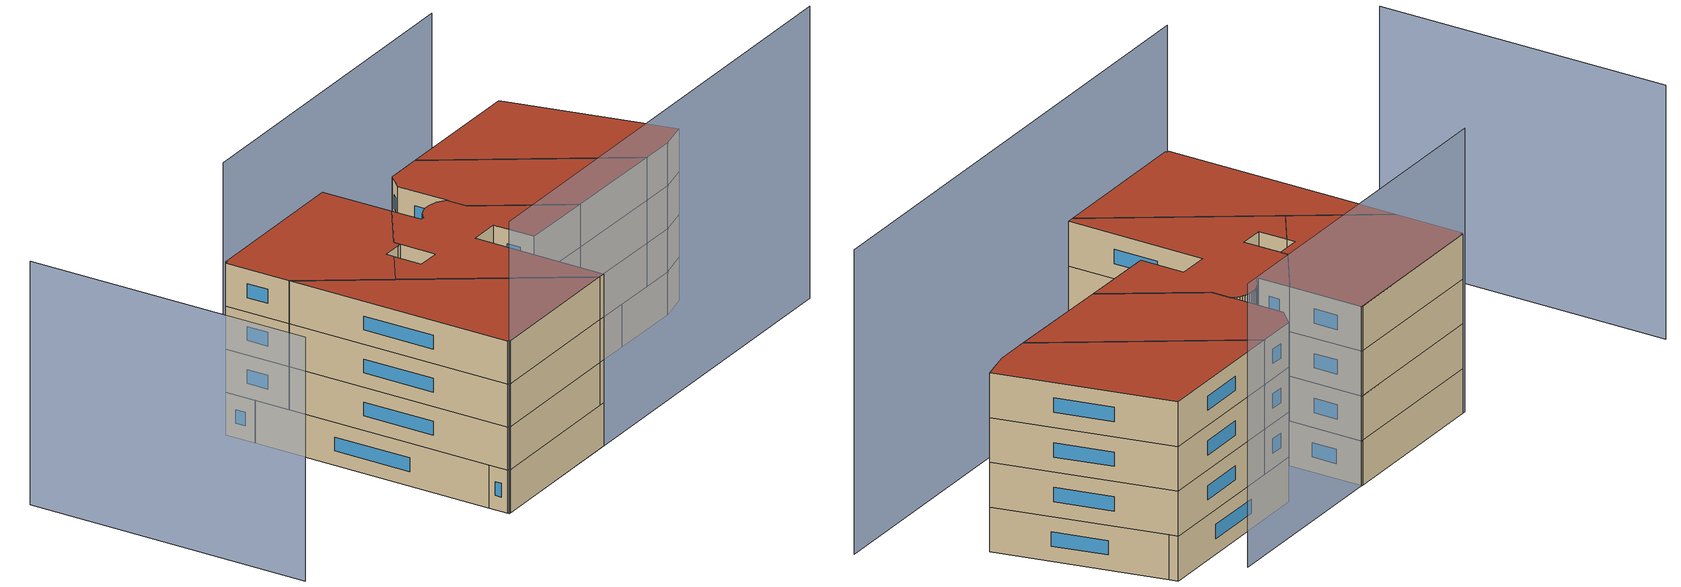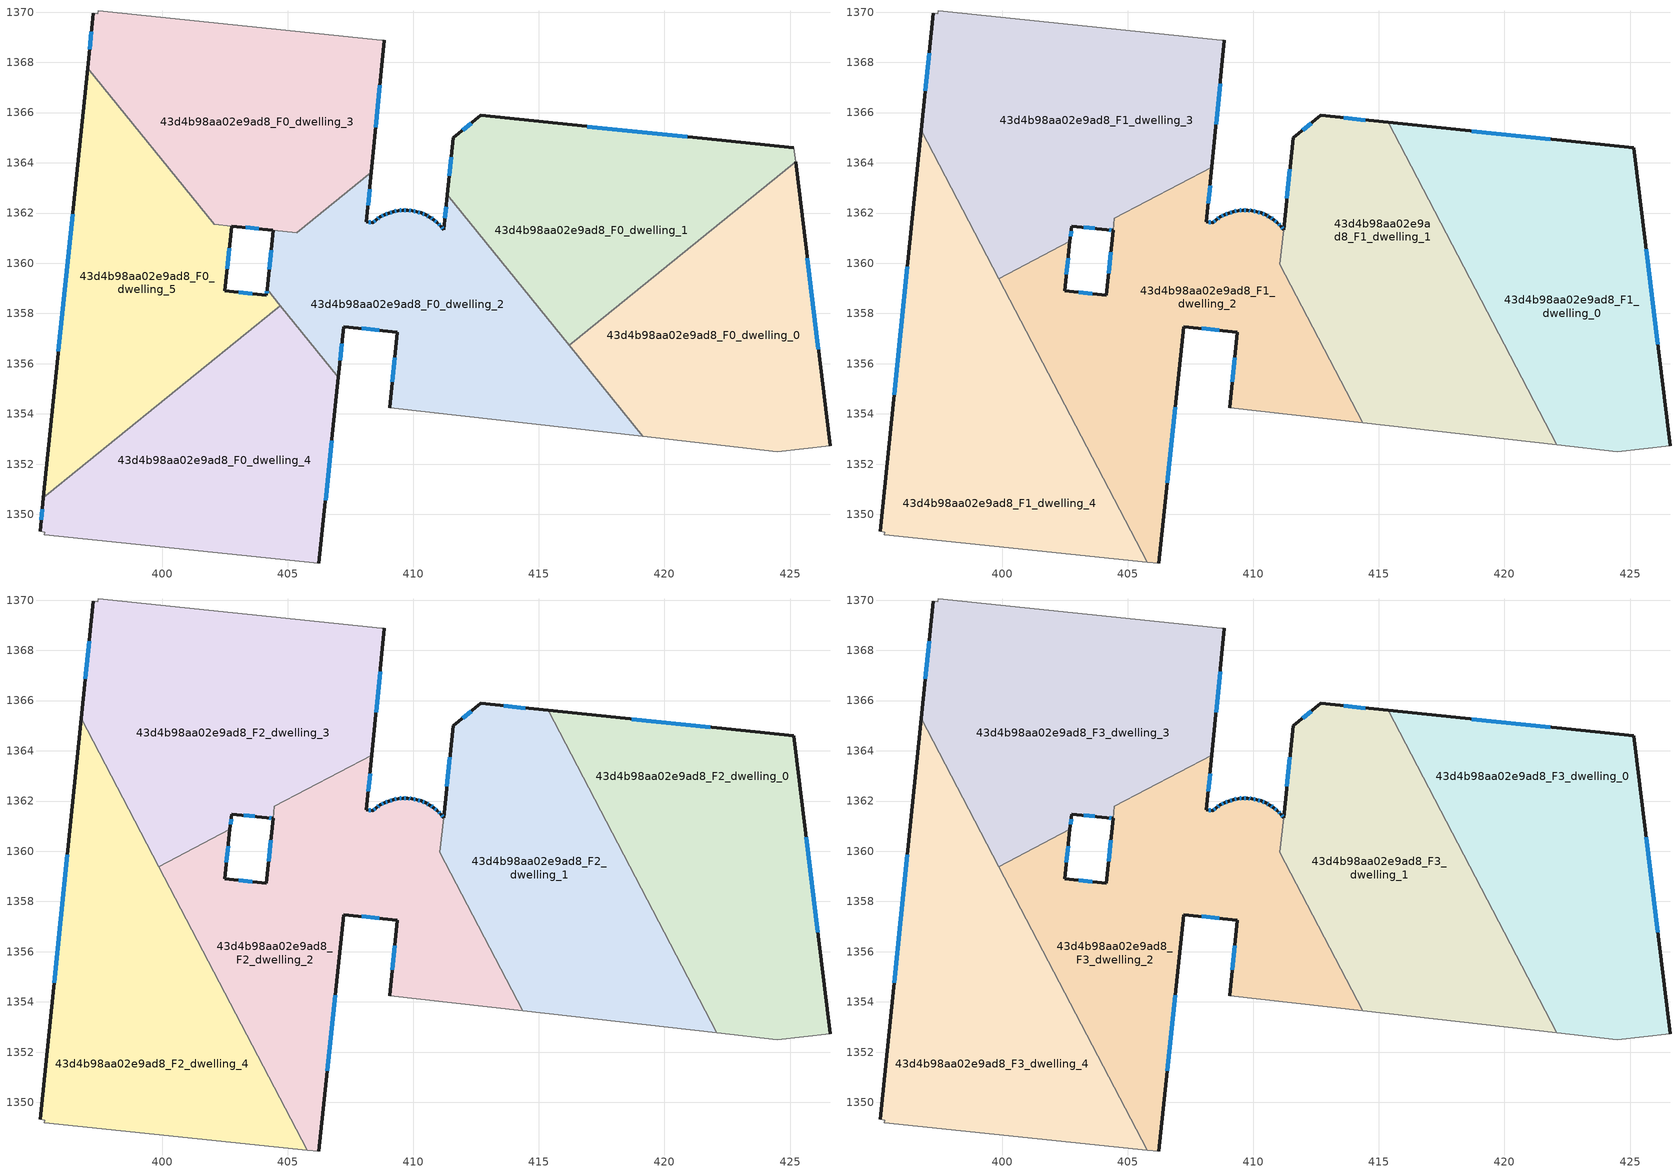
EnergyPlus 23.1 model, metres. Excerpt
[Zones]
43d4b98aa02e9ad8_F0_dwelling_0
 floor ground (EU_floor_Construction): 425.22,1364.05 426.59,1352.74 424.49,1352.5 419.14,1353.11 416.2,1356.74 z0
 wall outside (EU_wall_Construction): 426.59,1352.74 425.22,1364.05 z0:3
 wall adiabatic (EU_wall_Construction): 419.14,1353.11 424.49,1352.5 426.59,1352.74 z0:3
 wall to 43d4b98aa02e9ad8_F0_dwelling_1 (EU_wall_Construction): 425.22,1364.05 416.2,1356.74 z0:3
 wall to 43d4b98aa02e9ad8_F0_dwelling_2 (EU_wall_Construction): 416.2,1356.74 419.14,1353.11 z0:3
 window (EU_Window_Construction): 426.13,1356.59 425.69,1360.2 z1.02:1.98
43d4b98aa02e9ad8_F0_dwelling_1
 floor ground (EU_floor_Construction): 425.16,1364.59 425.22,1364.05 416.2,1356.74 411.35,1362.72 411.59,1365 412.69,1365.88 z0
 wall outside (EU_wall_Construction): 425.16,1364.59 412.69,1365.88 411.59,1365 411.35,1362.72 z0:3
 wall adiabatic (EU_wall_Construction): 425.22,1364.05 425.16,1364.59 z0:3
 wall to 43d4b98aa02e9ad8_F0_dwelling_2 (EU_wall_Construction): 411.35,1362.72 416.2,1356.74 z0:3
 window (EU_Window_Construction): 411.51,1364.22 411.43,1363.49 / 412.31,1365.58 411.96,1365.3 / 420.91,1365.03 416.93,1365.44 z1.02:1.98
43d4b98aa02e9ad8_F0_dwelling_2
 floor ground (EU_floor_Construction): 411.35,1362.72 419.14,1353.11 409.07,1354.25 409.37,1357.26 407.22,1357.48 407.01,1355.46 404.18,1358.96 404.42,1361.31 405.35,1361.21 408.33,1363.62 408.13,1361.65 408.38,1361.62 408.53,1361.74 408.69,1361.84 408.85,1361.94 409.02,1362 409.2,1362.05 409.39,1362.1 409.58,1362.11 409.77,1362.11 409.95,1362.09 410.14,1362.05 410.31,1362 410.49,1361.93 410.66,1361.84 410.81,1361.73 410.96,1361.61 411.09,1361.48 411.2,1361.33 z0
 wall outside (EU_wall_Construction): 411.35,1362.72 411.2,1361.33 411.09,1361.48 410.96,1361.61 410.81,1361.73 410.66,1361.84 410.49,1361.93 410.31,1362 410.14,1362.05 409.95,1362.09 409.77,1362.11 409.58,1362.11 409.39,1362.1 409.2,1362.05 409.02,1362 408.85,1361.94 408.69,1361.84 408.53,1361.74 408.38,1361.62 408.13,1361.65 408.33,1363.62 / 407.01,1355.46 407.22,1357.48 409.37,1357.26 409.07,1354.25 / 404.42,1361.31 404.18,1358.96 z0:3
 wall adiabatic (EU_wall_Construction): 409.07,1354.25 419.14,1353.11 z0:3
 wall to 43d4b98aa02e9ad8_F0_dwelling_3 (EU_wall_Construction): 408.33,1363.62 405.35,1361.21 404.42,1361.31 z0:3
 wall to 43d4b98aa02e9ad8_F0_dwelling_4 (EU_wall_Construction): 404.7,1358.31 407.01,1355.46 z0:3
 wall to 43d4b98aa02e9ad8_F0_dwelling_5 (EU_wall_Construction): 404.18,1358.96 404.7,1358.31 z0:3
 window (EU_Window_Construction): 408.63,1361.81 408.58,1361.78 / 408.8,1361.91 408.74,1361.88 / 408.97,1361.98 408.91,1361.96 / 409.14,1362.03 409.08,1362.02 / 409.33,1362.08 409.27,1362.07 / 409.52,1362.11 409.46,1362.1 / 409.71,1362.11 409.65,1362.11 / 409.89,1362.1 409.83,1362.1 / 410.08,1362.06 410.02,1362.07 / 410.25,1362.02 410.2,1362.03 / 410.43,1361.95 410.37,1361.98 / 410.6,1361.87 410.55,1361.9 / 410.76,1361.77 410.71,1361.8 / 410.91,1361.65 410.86,1361.69 / 411.05,1361.52 411,1361.57 / 411.17,1361.38 411.13,1361.43 / 411.3,1362.25 411.25,1361.8 / 409.26,1356.23 409.17,1355.27 / 407.95,1357.4 408.64,1357.33 / 407.08,1356.14 407.15,1356.79 / 404.33,1360.51 404.26,1359.76 / 408.2,1362.32 408.26,1362.95 / 408.3,1361.63 408.22,1361.64 / 408.48,1361.7 408.43,1361.66 z1.02:1.98
43d4b98aa02e9ad8_F0_dwelling_3
 floor ground (EU_floor_Construction): 408.74,1368.88 408.84,1368.87 408.33,1363.62 405.35,1361.21 402.77,1361.48 402.07,1361.55 397.03,1367.77 397.25,1369.95 397.44,1369.93 397.46,1370.05 z0
 wall outside (EU_wall_Construction): 397.25,1369.95 397.03,1367.77 / 408.33,1363.62 408.84,1368.87 / 402.77,1361.48 404.41,1361.31 z0:3
 wall adiabatic (EU_wall_Construction): 408.84,1368.87 408.74,1368.88 397.46,1370.05 397.44,1369.93 397.25,1369.95 z0:3
 wall to 43d4b98aa02e9ad8_F0_dwelling_5 (EU_wall_Construction): 402.07,1361.55 402.76,1361.48 / 397.03,1367.77 402.07,1361.56 z0:3
 window (EU_Window_Construction): 397.18,1369.21 397.11,1368.51 / 408.5,1365.41 408.67,1367.09 / 403.33,1361.42 403.85,1361.37 z1.02:1.98
43d4b98aa02e9ad8_F0_dwelling_4
 floor ground (EU_floor_Construction): 404.7,1358.31 407.01,1355.46 406.24,1348.05 395.3,1349.18 395.33,1349.29 395.13,1349.32 395.27,1350.67 z0
 wall outside (EU_wall_Construction): 395.27,1350.67 395.13,1349.32 / 406.24,1348.05 407.01,1355.46 z0:3
 wall adiabatic (EU_wall_Construction): 395.13,1349.32 395.33,1349.29 395.3,1349.18 406.24,1348.05 z0:3
 wall to 43d4b98aa02e9ad8_F0_dwelling_5 (EU_wall_Construction): 404.7,1358.31 395.27,1350.67 z0:3
 window (EU_Window_Construction): 395.23,1350.21 395.18,1349.78 / 406.5,1350.57 406.75,1352.94 z1.02:1.98
43d4b98aa02e9ad8_F0_dwelling_5
 floor ground (EU_floor_Construction): 402.76,1361.48 402.49,1358.9 404.15,1358.73 404.18,1358.96 404.7,1358.31 395.27,1350.67 397.03,1367.77 402.07,1361.55 z0
 wall outside (EU_wall_Construction): 397.03,1367.77 395.27,1350.67 / 404.18,1358.96 404.15,1358.73 402.49,1358.9 402.76,1361.48 z0:3
 window (EU_Window_Construction): 396.43,1361.95 395.87,1356.49 / 402.58,1359.78 402.67,1360.6 / 403.59,1358.78 403.05,1358.84 / 404.17,1358.88 404.16,1358.8 z1.02:1.98
43d4b98aa02e9ad8_F1_dwelling_0
 floor to 43d4b98aa02e9ad8_F0_dwelling_0 (EU_floor_Construction): 425.22,1364.05 426.59,1352.74 424.49,1352.5 422.09,1352.78 418.88,1358.91 z3
 floor to 43d4b98aa02e9ad8_F0_dwelling_1 (EU_floor_Construction): 425.16,1364.59 425.22,1364.05 418.88,1358.91 415.38,1365.6 z3
 wall outside (EU_wall_Construction): 426.59,1352.74 425.16,1364.59 415.38,1365.61 z3:6
 wall adiabatic (EU_wall_Construction): 422.09,1352.78 424.49,1352.5 426.59,1352.74 z3:6
 wall to 43d4b98aa02e9ad8_F1_dwelling_1 (EU_wall_Construction): 415.38,1365.61 422.09,1352.78 z3:6
 window (EU_Window_Construction): 421.83,1364.94 418.7,1365.26 / 426.1,1356.77 425.64,1360.56 z4.02:4.98
43d4b98aa02e9ad8_F1_dwelling_1
 floor to 43d4b98aa02e9ad8_F0_dwelling_1 (EU_floor_Construction): 415.38,1365.6 418.88,1358.91 416.2,1356.74 411.35,1362.72 411.59,1365 412.69,1365.88 z3
 floor to 43d4b98aa02e9ad8_F0_dwelling_0 (EU_floor_Construction): 418.88,1358.91 422.09,1352.78 419.14,1353.11 416.2,1356.74 z3
 floor to 43d4b98aa02e9ad8_F0_dwelling_2 (EU_floor_Construction): 411.35,1362.72 419.14,1353.11 414.36,1353.65 411.06,1359.95 z3
 wall outside (EU_wall_Construction): 415.38,1365.61 412.69,1365.88 411.59,1365 411.21,1361.33 z3:6
 wall adiabatic (EU_wall_Construction): 414.36,1353.65 422.09,1352.78 z3:6
 wall to 43d4b98aa02e9ad8_F1_dwelling_2 (EU_wall_Construction): 411.2,1361.33 411.06,1359.95 414.36,1353.65 z3:6
 window (EU_Window_Construction): 411.46,1363.75 411.34,1362.58 / 412.31,1365.58 411.96,1365.3 / 414.46,1365.7 413.6,1365.79 z4.02:4.98
43d4b98aa02e9ad8_F1_dwelling_2
 floor to 43d4b98aa02e9ad8_F0_dwelling_2 (EU_floor_Construction): 411.2,1361.33 411.06,1359.95 414.36,1353.65 409.07,1354.25 409.37,1357.26 407.22,1357.48 407.01,1355.46 404.18,1358.96 404.42,1361.31 405.35,1361.21 408.33,1363.62 408.13,1361.65 408.38,1361.62 408.53,1361.74 408.69,1361.84 408.85,1361.94 409.02,1362 409.2,1362.05 409.39,1362.1 409.58,1362.11 409.77,1362.11 409.95,1362.09 410.14,1362.05 410.31,1362 410.49,1361.93 410.66,1361.84 410.81,1361.73 410.96,1361.61 411.09,1361.48 z3
 floor to 43d4b98aa02e9ad8_F0_dwelling_3 (EU_floor_Construction): 408.35,1363.83 408.33,1363.62 405.35,1361.21 404.42,1361.31 404.47,1361.8 z3
 floor to 43d4b98aa02e9ad8_F0_dwelling_4 (EU_floor_Construction): 404.7,1358.31 407.01,1355.46 406.24,1348.05 405.77,1348.1 401.7,1355.88 z3
 floor to 43d4b98aa02e9ad8_F0_dwelling_5 (EU_floor_Construction): 404.18,1358.96 404.7,1358.31 401.7,1355.88 399.86,1359.39 402.7,1360.87 402.49,1358.9 404.15,1358.73 z3
 wall outside (EU_wall_Construction): 411.2,1361.33 411.09,1361.48 410.96,1361.61 410.81,1361.73 410.66,1361.84 410.49,1361.93 410.31,1362 410.14,1362.05 409.95,1362.09 409.94,1362.09 409.77,1362.11 409.58,1362.11 409.39,1362.1 409.2,1362.05 409.02,1362 408.85,1361.94 408.69,1361.84 408.53,1361.74 408.38,1361.62 408.13,1361.65 408.35,1363.83 / 406.24,1348.05 407.22,1357.48 409.37,1357.26 409.07,1354.25 / 404.42,1361.31 404.15,1358.73 402.49,1358.9 402.7,1360.87 z3:6
 wall adiabatic (EU_wall_Construction): 409.07,1354.25 414.36,1353.65 / 405.77,1348.1 406.24,1348.05 z3:6
 wall to 43d4b98aa02e9ad8_F1_dwelling_3 (EU_wall_Construction): 402.7,1360.87 399.86,1359.39 / 408.35,1363.83 404.47,1361.8 404.42,1361.31 z3:6
 wall to 43d4b98aa02e9ad8_F1_dwelling_4 (EU_wall_Construction): 399.86,1359.39 405.77,1348.1 z3:6
 window (EU_Window_Construction): 408.97,1361.98 408.91,1361.96 / 409.14,1362.03 409.08,1362.02 / 409.33,1362.08 409.27,1362.07 / 409.52,1362.11 409.46,1362.1 / 409.71,1362.11 409.65,1362.11 / 409.88,1362.1 409.83,1362.1 / 410.08,1362.06 410.02,1362.07 / 410.25,1362.02 410.2,1362.03 / 410.43,1361.95 410.37,1361.98 / 410.6,1361.87 410.55,1361.9 / 410.76,1361.77 410.71,1361.8 / 410.91,1361.65 410.86,1361.69 / 411.05,1361.52 411,1361.57 / 411.17,1361.38 411.13,1361.43 / 409.26,1356.23 409.17,1355.27 / 407.95,1357.4 408.64,1357.33 / 406.58,1351.26 406.89,1354.27 / 402.56,1359.57 402.63,1360.2 / 403.59,1358.78 403.05,1358.84 / 408.21,1362.39 408.27,1363.09 / 408.3,1361.63 408.22,1361.64 / 408.48,1361.7 408.43,1361.66 / 408.63,1361.81 408.58,1361.78 / 408.8,1361.91 408.74,1361.88 / 404.33,1360.43 404.24,1359.61 z4.02:4.98
43d4b98aa02e9ad8_F1_dwelling_3
 floor to 43d4b98aa02e9ad8_F0_dwelling_3 (EU_floor_Construction): 408.74,1368.88 408.84,1368.87 408.35,1363.83 404.47,1361.8 404.42,1361.31 402.76,1361.48 402.07,1361.56 397.03,1367.77 397.25,1369.95 397.44,1369.93 397.46,1370.05 z3
 floor to 43d4b98aa02e9ad8_F0_dwelling_5 (EU_floor_Construction): 397.03,1367.77 402.07,1361.55 402.76,1361.48 402.7,1360.87 399.86,1359.39 396.77,1365.29 z3
 wall outside (EU_wall_Construction): 402.7,1360.87 402.76,1361.48 404.17,1361.33 404.42,1361.31 / 397.25,1369.95 396.77,1365.29 / 408.35,1363.83 408.84,1368.87 z3:6
 wall adiabatic (EU_wall_Construction): 408.84,1368.87 408.74,1368.88 397.46,1370.05 397.44,1369.93 397.25,1369.95 z3:6
 wall to 43d4b98aa02e9ad8_F1_dwelling_4 (EU_wall_Construction): 396.77,1365.29 399.86,1359.39 z3:6
 window (EU_Window_Construction): 403.24,1361.43 403.69,1361.39 / 402.72,1361.08 402.74,1361.27 / 397.09,1368.37 396.94,1366.88 / 408.52,1365.54 408.68,1367.16 / 404.25,1361.33 404.33,1361.32 z4.02:4.98
43d4b98aa02e9ad8_F1_dwelling_4
 floor to 43d4b98aa02e9ad8_F0_dwelling_4 (EU_floor_Construction): 401.7,1355.88 405.77,1348.1 395.3,1349.18 395.33,1349.29 395.13,1349.32 395.27,1350.67 z3
 floor to 43d4b98aa02e9ad8_F0_dwelling_5 (EU_floor_Construction): 396.77,1365.29 401.7,1355.88 395.27,1350.67 z3
 wall outside (EU_wall_Construction): 396.77,1365.29 395.13,1349.32 z3:6
 wall adiabatic (EU_wall_Construction): 395.13,1349.32 395.33,1349.29 395.3,1349.18 405.77,1348.1 z3:6
 window (EU_Window_Construction): 396.22,1359.86 395.69,1354.76 z4.02:4.98
43d4b98aa02e9ad8_F2_dwelling_0
 floor to 43d4b98aa02e9ad8_F1_dwelling_0 (EU_floor_Construction): 425.16,1364.59 426.59,1352.74 424.49,1352.5 422.09,1352.78 415.38,1365.61 z6
 wall outside (EU_wall_Construction): 426.59,1352.74 425.16,1364.59 415.38,1365.61 z6:9
 wall adiabatic (EU_wall_Construction): 422.09,1352.78 424.49,1352.5 426.59,1352.74 z6:9
 wall to 43d4b98aa02e9ad8_F2_dwelling_1 (EU_wall_Construction): 415.38,1365.61 422.09,1352.78 z6:9
 window (EU_Window_Construction): 421.83,1364.94 418.7,1365.26 / 426.1,1356.77 425.64,1360.56 z7.02:7.98
43d4b98aa02e9ad8_F2_dwelling_1
 floor to 43d4b98aa02e9ad8_F1_dwelling_1 (EU_floor_Construction): 415.38,1365.61 422.09,1352.78 414.36,1353.65 411.06,1359.95 411.59,1365 412.69,1365.88 z6
 wall outside (EU_wall_Construction): 415.38,1365.61 412.69,1365.88 411.59,1365 411.21,1361.33 z6:9
 wall adiabatic (EU_wall_Construction): 414.36,1353.65 422.09,1352.78 z6:9
 wall to 43d4b98aa02e9ad8_F2_dwelling_2 (EU_wall_Construction): 411.2,1361.33 411.06,1359.95 414.36,1353.65 z6:9
 window (EU_Window_Construction): 411.46,1363.75 411.34,1362.58 / 412.31,1365.58 411.96,1365.3 / 414.46,1365.7 413.6,1365.79 z7.02:7.98
43d4b98aa02e9ad8_F2_dwelling_2
 floor to 43d4b98aa02e9ad8_F1_dwelling_2 (EU_floor_Construction): 411.2,1361.33 411.06,1359.95 414.36,1353.65 409.07,1354.25 409.37,1357.26 407.22,1357.48 406.24,1348.05 405.77,1348.1 399.86,1359.39 402.7,1360.87 402.49,1358.9 404.15,1358.73 404.47,1361.8 408.35,1363.83 408.13,1361.65 408.38,1361.62 408.53,1361.74 408.69,1361.84 408.85,1361.94 409.02,1362 409.2,1362.05 409.39,1362.1 409.58,1362.11 409.77,1362.11 409.94,1362.09 409.95,1362.09 410.14,1362.05 410.31,1362 410.49,1361.93 410.66,1361.84 410.81,1361.73 410.96,1361.61 411.09,1361.48 z6
 wall outside (EU_wall_Construction): 411.2,1361.33 411.09,1361.48 410.96,1361.61 410.81,1361.73 410.66,1361.84 410.49,1361.93 410.31,1362 410.14,1362.05 409.95,1362.09 409.94,1362.09 409.77,1362.11 409.58,1362.11 409.39,1362.1 409.2,1362.05 409.02,1362 408.85,1361.94 408.69,1361.84 408.53,1361.74 408.38,1361.62 408.13,1361.65 408.35,1363.83 / 406.24,1348.05 407.22,1357.48 409.37,1357.26 409.07,1354.25 / 404.42,1361.31 404.15,1358.73 402.49,1358.9 402.7,1360.87 z6:9
 wall adiabatic (EU_wall_Construction): 409.07,1354.25 414.36,1353.65 / 405.77,1348.1 406.24,1348.05 z6:9
 wall to 43d4b98aa02e9ad8_F2_dwelling_3 (EU_wall_Construction): 402.7,1360.87 399.86,1359.39 / 408.35,1363.83 404.47,1361.8 404.42,1361.31 z6:9
 wall to 43d4b98aa02e9ad8_F2_dwelling_4 (EU_wall_Construction): 399.86,1359.39 405.77,1348.1 z6:9
 window (EU_Window_Construction): 408.97,1361.98 408.91,1361.96 / 409.14,1362.03 409.08,1362.02 / 409.33,1362.08 409.27,1362.07 / 409.52,1362.11 409.46,1362.1 / 409.71,1362.11 409.65,1362.11 / 409.88,1362.1 409.83,1362.1 / 410.08,1362.06 410.02,1362.07 / 410.25,1362.02 410.2,1362.03 / 410.43,1361.95 410.37,1361.98 / 410.6,1361.87 410.55,1361.9 / 410.76,1361.77 410.71,1361.8 / 410.91,1361.65 410.86,1361.69 / 411.05,1361.52 411,1361.57 / 411.17,1361.38 411.13,1361.43 / 409.26,1356.23 409.17,1355.27 / 407.95,1357.4 408.64,1357.33 / 406.58,1351.26 406.89,1354.27 / 402.56,1359.57 402.63,1360.2 / 403.59,1358.78 403.05,1358.84 / 408.21,1362.39 408.27,1363.09 / 408.3,1361.63 408.22,1361.64 / 408.48,1361.7 408.43,1361.66 / 408.63,1361.81 408.58,1361.78 / 408.8,1361.91 408.74,1361.88 / 404.33,1360.43 404.24,1359.61 z7.02:7.98
43d4b98aa02e9ad8_F2_dwelling_3
 floor to 43d4b98aa02e9ad8_F1_dwelling_3 (EU_floor_Construction): 408.74,1368.88 408.84,1368.87 408.35,1363.83 404.47,1361.8 404.42,1361.31 404.17,1361.33 402.76,1361.48 402.7,1360.87 399.86,1359.39 396.77,1365.29 397.25,1369.95 397.44,1369.93 397.46,1370.05 z6
 wall outside (EU_wall_Construction): 402.7,1360.87 402.76,1361.48 404.17,1361.33 404.42,1361.31 / 397.25,1369.95 396.77,1365.29 / 408.35,1363.83 408.84,1368.87 z6:9
 wall adiabatic (EU_wall_Construction): 408.84,1368.87 408.74,1368.88 397.46,1370.05 397.44,1369.93 397.25,1369.95 z6:9
 wall to 43d4b98aa02e9ad8_F2_dwelling_4 (EU_wall_Construction): 396.77,1365.29 399.86,1359.39 z6:9
 window (EU_Window_Construction): 403.24,1361.43 403.69,1361.39 / 402.72,1361.08 402.74,1361.27 / 397.09,1368.37 396.94,1366.88 / 408.52,1365.54 408.68,1367.16 / 404.25,1361.33 404.33,1361.32 z7.02:7.98
43d4b98aa02e9ad8_F2_dwelling_4
 floor to 43d4b98aa02e9ad8_F1_dwelling_4 (EU_floor_Construction): 396.77,1365.29 405.77,1348.1 395.3,1349.18 395.33,1349.29 395.13,1349.32 z6
 wall outside (EU_wall_Construction): 396.77,1365.29 395.13,1349.32 z6:9
 wall adiabatic (EU_wall_Construction): 395.13,1349.32 395.33,1349.29 395.3,1349.18 405.77,1348.1 z6:9
 window (EU_Window_Construction): 396.22,1359.86 395.69,1354.76 z7.02:7.98
43d4b98aa02e9ad8_F3_dwelling_0
 floor to 43d4b98aa02e9ad8_F2_dwelling_0 (EU_floor_Construction): 425.16,1364.59 426.59,1352.74 424.49,1352.5 422.09,1352.78 415.38,1365.61 z9
 wall outside (EU_wall_Construction): 426.59,1352.74 425.16,1364.59 415.38,1365.61 z9:12
 wall adiabatic (EU_wall_Construction): 422.09,1352.78 424.49,1352.5 426.59,1352.74 z9:12
 wall to 43d4b98aa02e9ad8_F3_dwelling_1 (EU_wall_Construction): 415.38,1365.61 422.09,1352.78 z9:12
 window (EU_Window_Construction): 421.83,1364.94 418.7,1365.26 / 426.1,1356.77 425.64,1360.56 z10.02:10.98
 roof outside (EU_roof_Construction): 426.59,1352.74 425.16,1364.59 415.38,1365.61 422.09,1352.78 424.49,1352.5 z12
43d4b98aa02e9ad8_F3_dwelling_1
 floor to 43d4b98aa02e9ad8_F2_dwelling_1 (EU_floor_Construction): 415.38,1365.61 422.09,1352.78 414.36,1353.65 411.06,1359.95 411.59,1365 412.69,1365.88 z9
 wall outside (EU_wall_Construction): 415.38,1365.61 412.69,1365.88 411.59,1365 411.21,1361.33 z9:12
 wall adiabatic (EU_wall_Construction): 414.36,1353.65 422.09,1352.78 z9:12
 wall to 43d4b98aa02e9ad8_F3_dwelling_2 (EU_wall_Construction): 411.2,1361.33 411.06,1359.95 414.36,1353.65 z9:12
 window (EU_Window_Construction): 411.46,1363.75 411.34,1362.58 / 412.31,1365.58 411.96,1365.3 / 414.46,1365.7 413.6,1365.79 z10.02:10.98
 roof outside (EU_roof_Construction): 422.09,1352.78 415.38,1365.61 412.69,1365.88 411.59,1365 411.06,1359.95 414.36,1353.65 z12
43d4b98aa02e9ad8_F3_dwelling_2
 floor to 43d4b98aa02e9ad8_F2_dwelling_2 (EU_floor_Construction): 411.2,1361.33 411.06,1359.95 414.36,1353.65 409.07,1354.25 409.37,1357.26 407.22,1357.48 406.24,1348.05 405.77,1348.1 399.86,1359.39 402.7,1360.87 402.49,1358.9 404.15,1358.73 404.47,1361.8 408.35,1363.83 408.13,1361.65 408.38,1361.62 408.53,1361.74 408.69,1361.84 408.85,1361.94 409.02,1362 409.2,1362.05 409.39,1362.1 409.58,1362.11 409.77,1362.11 409.94,1362.09 409.95,1362.09 410.14,1362.05 410.31,1362 410.49,1361.93 410.66,1361.84 410.81,1361.73 410.96,1361.61 411.09,1361.48 z9
 wall outside (EU_wall_Construction): 411.2,1361.33 411.09,1361.48 410.96,1361.61 410.81,1361.73 410.66,1361.84 410.49,1361.93 410.31,1362 410.14,1362.05 409.95,1362.09 409.94,1362.09 409.77,1362.11 409.58,1362.11 409.39,1362.1 409.2,1362.05 409.02,1362 408.85,1361.94 408.69,1361.84 408.53,1361.74 408.38,1361.62 408.13,1361.65 408.35,1363.83 / 406.24,1348.05 407.22,1357.48 409.37,1357.26 409.07,1354.25 / 404.42,1361.31 404.15,1358.73 402.49,1358.9 402.7,1360.87 z9:12
 wall adiabatic (EU_wall_Construction): 409.07,1354.25 414.36,1353.65 / 405.77,1348.1 406.24,1348.05 z9:12
 wall to 43d4b98aa02e9ad8_F3_dwelling_3 (EU_wall_Construction): 402.7,1360.87 399.86,1359.39 / 408.35,1363.83 404.47,1361.8 404.42,1361.31 z9:12
 wall to 43d4b98aa02e9ad8_F3_dwelling_4 (EU_wall_Construction): 399.86,1359.39 405.77,1348.1 z9:12
 window (EU_Window_Construction): 408.97,1361.98 408.91,1361.96 / 409.14,1362.03 409.08,1362.02 / 409.33,1362.08 409.27,1362.07 / 409.52,1362.11 409.46,1362.1 / 409.71,1362.11 409.65,1362.11 / 409.88,1362.1 409.83,1362.1 / 410.08,1362.06 410.02,1362.07 / 410.25,1362.02 410.2,1362.03 / 410.43,1361.95 410.37,1361.98 / 410.6,1361.87 410.55,1361.9 / 410.76,1361.77 410.71,1361.8 / 410.91,1361.65 410.86,1361.69 / 411.05,1361.52 411,1361.57 / 411.17,1361.38 411.13,1361.43 / 409.26,1356.23 409.17,1355.27 / 407.95,1357.4 408.64,1357.33 / 406.58,1351.26 406.89,1354.27 / 402.56,1359.57 402.63,1360.2 / 403.59,1358.78 403.05,1358.84 / 408.21,1362.39 408.27,1363.09 / 408.3,1361.63 408.22,1361.64 / 408.48,1361.7 408.43,1361.66 / 408.63,1361.81 408.58,1361.78 / 408.8,1361.91 408.74,1361.88 / 404.33,1360.43 404.24,1359.61 z10.02:10.98
 roof outside (EU_roof_Construction): 414.36,1353.65 411.06,1359.95 411.2,1361.33 411.09,1361.48 410.96,1361.61 410.81,1361.73 410.66,1361.84 410.49,1361.93 410.31,1362 410.14,1362.05 409.95,1362.09 409.94,1362.09 409.77,1362.11 409.58,1362.11 409.39,1362.1 409.2,1362.05 409.02,1362 408.85,1361.94 408.69,1361.84 408.53,1361.74 408.38,1361.62 408.13,1361.65 408.35,1363.83 404.47,1361.8 404.15,1358.73 402.49,1358.9 402.7,1360.87 399.86,1359.39 405.77,1348.1 406.24,1348.05 407.22,1357.48 409.37,1357.26 409.07,1354.25 z12
43d4b98aa02e9ad8_F3_dwelling_3
 floor to 43d4b98aa02e9ad8_F2_dwelling_3 (EU_floor_Construction): 408.74,1368.88 408.84,1368.87 408.35,1363.83 404.47,1361.8 404.42,1361.31 404.17,1361.33 402.76,1361.48 402.7,1360.87 399.86,1359.39 396.77,1365.29 397.25,1369.95 397.44,1369.93 397.46,1370.05 z9
 wall outside (EU_wall_Construction): 402.7,1360.87 402.76,1361.48 404.17,1361.33 404.42,1361.31 / 397.25,1369.95 396.77,1365.29 / 408.35,1363.83 408.84,1368.87 z9:12
 wall adiabatic (EU_wall_Construction): 408.84,1368.87 408.74,1368.88 397.46,1370.05 397.44,1369.93 397.25,1369.95 z9:12
 wall to 43d4b98aa02e9ad8_F3_dwelling_4 (EU_wall_Construction): 396.77,1365.29 399.86,1359.39 z9:12
 window (EU_Window_Construction): 403.24,1361.43 403.69,1361.39 / 402.72,1361.08 402.74,1361.27 / 397.09,1368.37 396.94,1366.88 / 408.52,1365.54 408.68,1367.16 / 404.25,1361.33 404.33,1361.32 z10.02:10.98
 roof outside (EU_roof_Construction): 408.35,1363.83 408.84,1368.87 408.74,1368.88 397.46,1370.05 397.44,1369.93 397.25,1369.95 396.77,1365.29 399.86,1359.39 402.7,1360.87 402.76,1361.48 404.17,1361.33 404.42,1361.31 404.47,1361.8 z12
43d4b98aa02e9ad8_F3_dwelling_4
 floor to 43d4b98aa02e9ad8_F2_dwelling_4 (EU_floor_Construction): 396.77,1365.29 405.77,1348.1 395.3,1349.18 395.33,1349.29 395.13,1349.32 z9
 wall outside (EU_wall_Construction): 396.77,1365.29 395.13,1349.32 z9:12
 wall adiabatic (EU_wall_Construction): 395.13,1349.32 395.33,1349.29 395.3,1349.18 405.77,1348.1 z9:12
 window (EU_Window_Construction): 396.22,1359.86 395.69,1354.76 z10.02:10.98
 roof outside (EU_roof_Construction): 405.77,1348.1 396.77,1365.29 395.13,1349.32 395.33,1349.29 395.3,1349.18 z12
shading: 395.11,1349.2 430.44,1345.56 z0:20.4; 383.14,1376.62 381.09,1356.54 z0:17; 421.67,1367.55 397.2,1370.07 z0:19
[Building]
EU S2 Campaign: North Axis=0; Terrain=City; Solar Distribution=FullExterior
[Site:Location]
Vienna: Latitude=48; Longitude=16.5; Time Zone=1; Elevation=183
[SizingPeriod:WeatherFileDays]
AnnualSizingPeriod: Begin Month=1; Begin Day of Month=1; End Month=12; End Day of Month=31; Day of Week for Start Day=Monday; Use Weather File Daylight Saving Period=No; Use Weather File Rain and Snow Indicators=No
[MATERIAL]
EU_InternalMass_Material: Roughness=MediumRough; Thickness=0.1; Conductivity=1; Density=1800; Specific Heat=900; Thermal Absorptance=0.9; Solar Absorptance=0.7; Visible Absorptance=0.7
[MATERIAL:NOMASS] Roughness=MediumRough; Thermal Absorptance=0.9; Solar Absorptance=0.7; Visible Absorptance=0.7
Name | Thermal Resistance
EU_wall_NoMass | 0.942466
EU_roof_NoMass | 0.551687
EU_floor_NoMass | 0.66527
[WINDOWMATERIAL:SIMPLEGLAZINGSYSTEM]
EU_Window_SimpleGlazing: UFactor=2.03367; Solar Heat Gain Coefficient=0.65; Visible Transmittance=0.65
[CONSTRUCTION]
EU_wall_Construction: EU_wall_NoMass
EU_roof_Construction: EU_roof_NoMass
EU_floor_Construction: EU_floor_NoMass
EU_Window_Construction: EU_Window_SimpleGlazing
EU_InternalMass_Construction: EU_InternalMass_Material
[ZONE] Type=1; Multiplier=1; Ceiling Height=autocalculate; Floor Area=autocalculate; Part of Total Floor Area=Yes
Name | Volume
43d4b98aa02e9ad8_F0_dwelling_0 | 210.764
43d4b98aa02e9ad8_F1_dwelling_0; 43d4b98aa02e9ad8_F2_dwelling_0; 43d4b98aa02e9ad8_F3_dwelling_0 | 259.652
43d4b98aa02e9ad8_F0_dwelling_1 | 210.797
43d4b98aa02e9ad8_F1_dwelling_1; 43d4b98aa02e9ad8_F2_dwelling_1; 43d4b98aa02e9ad8_F3_dwelling_1 | 240.916
43d4b98aa02e9ad8_F0_dwelling_2 | 223.312
43d4b98aa02e9ad8_F1_dwelling_2; 43d4b98aa02e9ad8_F2_dwelling_2; 43d4b98aa02e9ad8_F3_dwelling_2 | 270.086
43d4b98aa02e9ad8_F0_dwelling_3 | 219.931
43d4b98aa02e9ad8_F1_dwelling_3; 43d4b98aa02e9ad8_F2_dwelling_3; 43d4b98aa02e9ad8_F3_dwelling_3 | 267.963
43d4b98aa02e9ad8_F0_dwelling_4 | 216.387
43d4b98aa02e9ad8_F1_dwelling_4; 43d4b98aa02e9ad8_F2_dwelling_4; 43d4b98aa02e9ad8_F3_dwelling_4 | 259.673
43d4b98aa02e9ad8_F0_dwelling_5 | 217.106
[INTERNALMASS] Construction=EU_InternalMass_Construction
Name | Zone or ZoneList | Surface Area
43d4b98aa02e9ad8_F0_dwelling_0_EU_InternalMass | 43d4b98aa02e9ad8_F0_dwelling_0 | 70.2549
43d4b98aa02e9ad8_F0_dwelling_1_EU_InternalMass | 43d4b98aa02e9ad8_F0_dwelling_1 | 70.2647
43d4b98aa02e9ad8_F0_dwelling_2_EU_InternalMass | 43d4b98aa02e9ad8_F0_dwelling_2 | 74.4407
43d4b98aa02e9ad8_F0_dwelling_3_EU_InternalMass | 43d4b98aa02e9ad8_F0_dwelling_3 | 73.3134
43d4b98aa02e9ad8_F0_dwelling_4_EU_InternalMass | 43d4b98aa02e9ad8_F0_dwelling_4 | 72.1293
43d4b98aa02e9ad8_F0_dwelling_5_EU_InternalMass | 43d4b98aa02e9ad8_F0_dwelling_5 | 72.3669
43d4b98aa02e9ad8_F1_dwelling_0_EU_InternalMass | 43d4b98aa02e9ad8_F1_dwelling_0 | 86.5506
43d4b98aa02e9ad8_F1_dwelling_1_EU_InternalMass | 43d4b98aa02e9ad8_F1_dwelling_1 | 80.3069
43d4b98aa02e9ad8_F1_dwelling_2_EU_InternalMass | 43d4b98aa02e9ad8_F1_dwelling_2 | 90.0353
43d4b98aa02e9ad8_F1_dwelling_3_EU_InternalMass | 43d4b98aa02e9ad8_F1_dwelling_3 | 89.3214
43d4b98aa02e9ad8_F1_dwelling_4_EU_InternalMass | 43d4b98aa02e9ad8_F1_dwelling_4 | 86.5577
43d4b98aa02e9ad8_F2_dwelling_0_EU_InternalMass | 43d4b98aa02e9ad8_F2_dwelling_0 | 86.5506
43d4b98aa02e9ad8_F2_dwelling_1_EU_InternalMass | 43d4b98aa02e9ad8_F2_dwelling_1 | 80.3069
43d4b98aa02e9ad8_F2_dwelling_2_EU_InternalMass | 43d4b98aa02e9ad8_F2_dwelling_2 | 90.0353
43d4b98aa02e9ad8_F2_dwelling_3_EU_InternalMass | 43d4b98aa02e9ad8_F2_dwelling_3 | 89.3214
43d4b98aa02e9ad8_F2_dwelling_4_EU_InternalMass | 43d4b98aa02e9ad8_F2_dwelling_4 | 86.5577
43d4b98aa02e9ad8_F3_dwelling_0_EU_InternalMass | 43d4b98aa02e9ad8_F3_dwelling_0 | 86.5506
43d4b98aa02e9ad8_F3_dwelling_1_EU_InternalMass | 43d4b98aa02e9ad8_F3_dwelling_1 | 80.3069
43d4b98aa02e9ad8_F3_dwelling_2_EU_InternalMass | 43d4b98aa02e9ad8_F3_dwelling_2 | 90.0353
43d4b98aa02e9ad8_F3_dwelling_3_EU_InternalMass | 43d4b98aa02e9ad8_F3_dwelling_3 | 89.3214
43d4b98aa02e9ad8_F3_dwelling_4_EU_InternalMass | 43d4b98aa02e9ad8_F3_dwelling_4 | 86.5577
[OTHEREQUIPMENT] Fuel Type=Electricity; Design Level Calculation Method=Watts/Area; Power per Zone Floor Area=1; Fraction Latent=0; Fraction Radiant=0; Fraction Lost=0; Carbon Dioxide Generation Rate=0; EndUse Subcategory=EU_Step8_InternalGains
Name | Zone or ZoneList or Space or SpaceList | Schedule
EU_Step8_InternalGain_43d4b98aa02e9ad8_F0_dwelling_0_f000 | 43d4b98aa02e9ad8_F0_dwelling_0 | EU_Step8_GainSchedule_43d4b98aa02e9ad8_F0_dwelling_0_f000
EU_Step8_InternalGain_43d4b98aa02e9ad8_F0_dwelling_1_f000 | 43d4b98aa02e9ad8_F0_dwelling_1 | EU_Step8_GainSchedule_43d4b98aa02e9ad8_F0_dwelling_1_f000
EU_Step8_InternalGain_43d4b98aa02e9ad8_F0_dwelling_2_f000 | 43d4b98aa02e9ad8_F0_dwelling_2 | EU_Step8_GainSchedule_43d4b98aa02e9ad8_F0_dwelling_2_f000
EU_Step8_InternalGain_43d4b98aa02e9ad8_F0_dwelling_3_f000 | 43d4b98aa02e9ad8_F0_dwelling_3 | EU_Step8_GainSchedule_43d4b98aa02e9ad8_F0_dwelling_3_f000
EU_Step8_InternalGain_43d4b98aa02e9ad8_F0_dwelling_4_f000 | 43d4b98aa02e9ad8_F0_dwelling_4 | EU_Step8_GainSchedule_43d4b98aa02e9ad8_F0_dwelling_4_f000
EU_Step8_InternalGain_43d4b98aa02e9ad8_F0_dwelling_5_f000 | 43d4b98aa02e9ad8_F0_dwelling_5 | EU_Step8_GainSchedule_43d4b98aa02e9ad8_F0_dwelling_5_f000
EU_Step8_InternalGain_43d4b98aa02e9ad8_F1_dwelling_0_f000 | 43d4b98aa02e9ad8_F1_dwelling_0 | EU_Step8_GainSchedule_43d4b98aa02e9ad8_F1_dwelling_0_f000
EU_Step8_InternalGain_43d4b98aa02e9ad8_F1_dwelling_1_f000 | 43d4b98aa02e9ad8_F1_dwelling_1 | EU_Step8_GainSchedule_43d4b98aa02e9ad8_F1_dwelling_1_f000
EU_Step8_InternalGain_43d4b98aa02e9ad8_F1_dwelling_2_f000 | 43d4b98aa02e9ad8_F1_dwelling_2 | EU_Step8_GainSchedule_43d4b98aa02e9ad8_F1_dwelling_2_f000
EU_Step8_InternalGain_43d4b98aa02e9ad8_F1_dwelling_3_f000 | 43d4b98aa02e9ad8_F1_dwelling_3 | EU_Step8_GainSchedule_43d4b98aa02e9ad8_F1_dwelling_3_f000
EU_Step8_InternalGain_43d4b98aa02e9ad8_F1_dwelling_4_f000 | 43d4b98aa02e9ad8_F1_dwelling_4 | EU_Step8_GainSchedule_43d4b98aa02e9ad8_F1_dwelling_4_f000
EU_Step8_InternalGain_43d4b98aa02e9ad8_F2_dwelling_0_f000 | 43d4b98aa02e9ad8_F2_dwelling_0 | EU_Step8_GainSchedule_43d4b98aa02e9ad8_F2_dwelling_0_f000
EU_Step8_InternalGain_43d4b98aa02e9ad8_F2_dwelling_1_f000 | 43d4b98aa02e9ad8_F2_dwelling_1 | EU_Step8_GainSchedule_43d4b98aa02e9ad8_F2_dwelling_1_f000
EU_Step8_InternalGain_43d4b98aa02e9ad8_F2_dwelling_2_f000 | 43d4b98aa02e9ad8_F2_dwelling_2 | EU_Step8_GainSchedule_43d4b98aa02e9ad8_F2_dwelling_2_f000
EU_Step8_InternalGain_43d4b98aa02e9ad8_F2_dwelling_3_f000 | 43d4b98aa02e9ad8_F2_dwelling_3 | EU_Step8_GainSchedule_43d4b98aa02e9ad8_F2_dwelling_3_f000
EU_Step8_InternalGain_43d4b98aa02e9ad8_F2_dwelling_4_f000 | 43d4b98aa02e9ad8_F2_dwelling_4 | EU_Step8_GainSchedule_43d4b98aa02e9ad8_F2_dwelling_4_f000
EU_Step8_InternalGain_43d4b98aa02e9ad8_F3_dwelling_0_f000 | 43d4b98aa02e9ad8_F3_dwelling_0 | EU_Step8_GainSchedule_43d4b98aa02e9ad8_F3_dwelling_0_f000
EU_Step8_InternalGain_43d4b98aa02e9ad8_F3_dwelling_1_f000 | 43d4b98aa02e9ad8_F3_dwelling_1 | EU_Step8_GainSchedule_43d4b98aa02e9ad8_F3_dwelling_1_f000
EU_Step8_InternalGain_43d4b98aa02e9ad8_F3_dwelling_2_f000 | 43d4b98aa02e9ad8_F3_dwelling_2 | EU_Step8_GainSchedule_43d4b98aa02e9ad8_F3_dwelling_2_f000
EU_Step8_InternalGain_43d4b98aa02e9ad8_F3_dwelling_3_f000 | 43d4b98aa02e9ad8_F3_dwelling_3 | EU_Step8_GainSchedule_43d4b98aa02e9ad8_F3_dwelling_3_f000
EU_Step8_InternalGain_43d4b98aa02e9ad8_F3_dwelling_4_f000 | 43d4b98aa02e9ad8_F3_dwelling_4 | EU_Step8_GainSchedule_43d4b98aa02e9ad8_F3_dwelling_4_f000
[ZONEVENTILATION:DESIGNFLOWRATE] Schedule=EU_AlwaysOn; Design Flow Rate Calculation Method=AirChanges/Hour; Air Changes per Hour=0.530523; Ventilation Type=Natural; Fan Pressure Rise=0; Fan Total Efficiency=1; Constant Term Coefficient=1; Temperature Term Coefficient=0; Velocity Term Coefficient=0; Velocity Squared Term Coefficient=0; Minimum Indoor Temperature=-100; Maximum Indoor Temperature=100; Delta Temperature=-100; Minimum Outdoor Temperature=-100; Maximum Outdoor Temperature=100; Maximum Wind Speed=40
Name | Zone or ZoneList or Space or SpaceList
EU_ConstantAir_43d4b98aa02e9ad8_F0_dwelling_0 | 43d4b98aa02e9ad8_F0_dwelling_0
EU_ConstantAir_43d4b98aa02e9ad8_F0_dwelling_1 | 43d4b98aa02e9ad8_F0_dwelling_1
EU_ConstantAir_43d4b98aa02e9ad8_F0_dwelling_2 | 43d4b98aa02e9ad8_F0_dwelling_2
EU_ConstantAir_43d4b98aa02e9ad8_F0_dwelling_3 | 43d4b98aa02e9ad8_F0_dwelling_3
EU_ConstantAir_43d4b98aa02e9ad8_F0_dwelling_4 | 43d4b98aa02e9ad8_F0_dwelling_4
EU_ConstantAir_43d4b98aa02e9ad8_F0_dwelling_5 | 43d4b98aa02e9ad8_F0_dwelling_5
EU_ConstantAir_43d4b98aa02e9ad8_F1_dwelling_0 | 43d4b98aa02e9ad8_F1_dwelling_0
EU_ConstantAir_43d4b98aa02e9ad8_F1_dwelling_1 | 43d4b98aa02e9ad8_F1_dwelling_1
EU_ConstantAir_43d4b98aa02e9ad8_F1_dwelling_2 | 43d4b98aa02e9ad8_F1_dwelling_2
EU_ConstantAir_43d4b98aa02e9ad8_F1_dwelling_3 | 43d4b98aa02e9ad8_F1_dwelling_3
EU_ConstantAir_43d4b98aa02e9ad8_F1_dwelling_4 | 43d4b98aa02e9ad8_F1_dwelling_4
EU_ConstantAir_43d4b98aa02e9ad8_F2_dwelling_0 | 43d4b98aa02e9ad8_F2_dwelling_0
EU_ConstantAir_43d4b98aa02e9ad8_F2_dwelling_1 | 43d4b98aa02e9ad8_F2_dwelling_1
EU_ConstantAir_43d4b98aa02e9ad8_F2_dwelling_2 | 43d4b98aa02e9ad8_F2_dwelling_2
EU_ConstantAir_43d4b98aa02e9ad8_F2_dwelling_3 | 43d4b98aa02e9ad8_F2_dwelling_3
EU_ConstantAir_43d4b98aa02e9ad8_F2_dwelling_4 | 43d4b98aa02e9ad8_F2_dwelling_4
EU_ConstantAir_43d4b98aa02e9ad8_F3_dwelling_0 | 43d4b98aa02e9ad8_F3_dwelling_0
EU_ConstantAir_43d4b98aa02e9ad8_F3_dwelling_1 | 43d4b98aa02e9ad8_F3_dwelling_1
EU_ConstantAir_43d4b98aa02e9ad8_F3_dwelling_2 | 43d4b98aa02e9ad8_F3_dwelling_2
EU_ConstantAir_43d4b98aa02e9ad8_F3_dwelling_3 | 43d4b98aa02e9ad8_F3_dwelling_3
EU_ConstantAir_43d4b98aa02e9ad8_F3_dwelling_4 | 43d4b98aa02e9ad8_F3_dwelling_4
[HVACTEMPLATE:THERMOSTAT] Constant Heating Setpoint=20; Constant Cooling Setpoint=50
EU_HeatOnly_43d4b98aa02e9ad8_F0_dwelling_0; EU_HeatOnly_43d4b98aa02e9ad8_F0_dwelling_1; EU_HeatOnly_43d4b98aa02e9ad8_F0_dwelling_2; EU_HeatOnly_43d4b98aa02e9ad8_F0_dwelling_3; EU_HeatOnly_43d4b98aa02e9ad8_F0_dwelling_4; EU_HeatOnly_43d4b98aa02e9ad8_F0_dwelling_5; EU_HeatOnly_43d4b98aa02e9ad8_F1_dwelling_0; EU_HeatOnly_43d4b98aa02e9ad8_F1_dwelling_1; EU_HeatOnly_43d4b98aa02e9ad8_F1_dwelling_2; EU_HeatOnly_43d4b98aa02e9ad8_F1_dwelling_3; EU_HeatOnly_43d4b98aa02e9ad8_F1_dwelling_4; EU_HeatOnly_43d4b98aa02e9ad8_F2_dwelling_0; EU_HeatOnly_43d4b98aa02e9ad8_F2_dwelling_1; EU_HeatOnly_43d4b98aa02e9ad8_F2_dwelling_2; EU_HeatOnly_43d4b98aa02e9ad8_F2_dwelling_3; EU_HeatOnly_43d4b98aa02e9ad8_F2_dwelling_4; EU_HeatOnly_43d4b98aa02e9ad8_F3_dwelling_0; EU_HeatOnly_43d4b98aa02e9ad8_F3_dwelling_1; EU_HeatOnly_43d4b98aa02e9ad8_F3_dwelling_2; EU_HeatOnly_43d4b98aa02e9ad8_F3_dwelling_3; EU_HeatOnly_43d4b98aa02e9ad8_F3_dwelling_4
[HVACTEMPLATE:ZONE:IDEALLOADSAIRSYSTEM] System Availability Schedule=EU_AlwaysOn; Maximum Heating Supply Air Temperature=50; Minimum Cooling Supply Air Temperature=13; Maximum Heating Supply Air Humidity Ratio=0.0156; Minimum Cooling Supply Air Humidity Ratio=0.0077; Heating Limit=NoLimit; Cooling Limit=NoLimit; Heating Availability Schedule=EU_AlwaysOn; Cooling Availability Schedule=EU_CoolingOff; Dehumidification Control Type=ConstantSensibleHeatRatio; Cooling Sensible Heat Ratio=0.7; Dehumidification Setpoint=60; Humidification Control Type=None; Humidification Setpoint=30; Outdoor Air Method=None; Outdoor Air Flow Rate per Person=0.00944; Outdoor Air Flow Rate per Zone Floor Area=0; Outdoor Air Flow Rate per Zone=0; Demand Controlled Ventilation Type=None; Outdoor Air Economizer Type=NoEconomizer; Heat Recovery Type=None; Sensible Heat Recovery Effectiveness=0.7; Latent Heat Recovery Effectiveness=0.65
Name | Template Thermostat
43d4b98aa02e9ad8_F0_dwelling_0 | EU_HeatOnly_43d4b98aa02e9ad8_F0_dwelling_0
43d4b98aa02e9ad8_F0_dwelling_1 | EU_HeatOnly_43d4b98aa02e9ad8_F0_dwelling_1
43d4b98aa02e9ad8_F0_dwelling_2 | EU_HeatOnly_43d4b98aa02e9ad8_F0_dwelling_2
43d4b98aa02e9ad8_F0_dwelling_3 | EU_HeatOnly_43d4b98aa02e9ad8_F0_dwelling_3
43d4b98aa02e9ad8_F0_dwelling_4 | EU_HeatOnly_43d4b98aa02e9ad8_F0_dwelling_4
43d4b98aa02e9ad8_F0_dwelling_5 | EU_HeatOnly_43d4b98aa02e9ad8_F0_dwelling_5
43d4b98aa02e9ad8_F1_dwelling_0 | EU_HeatOnly_43d4b98aa02e9ad8_F1_dwelling_0
43d4b98aa02e9ad8_F1_dwelling_1 | EU_HeatOnly_43d4b98aa02e9ad8_F1_dwelling_1
43d4b98aa02e9ad8_F1_dwelling_2 | EU_HeatOnly_43d4b98aa02e9ad8_F1_dwelling_2
43d4b98aa02e9ad8_F1_dwelling_3 | EU_HeatOnly_43d4b98aa02e9ad8_F1_dwelling_3
43d4b98aa02e9ad8_F1_dwelling_4 | EU_HeatOnly_43d4b98aa02e9ad8_F1_dwelling_4
43d4b98aa02e9ad8_F2_dwelling_0 | EU_HeatOnly_43d4b98aa02e9ad8_F2_dwelling_0
43d4b98aa02e9ad8_F2_dwelling_1 | EU_HeatOnly_43d4b98aa02e9ad8_F2_dwelling_1
43d4b98aa02e9ad8_F2_dwelling_2 | EU_HeatOnly_43d4b98aa02e9ad8_F2_dwelling_2
43d4b98aa02e9ad8_F2_dwelling_3 | EU_HeatOnly_43d4b98aa02e9ad8_F2_dwelling_3
43d4b98aa02e9ad8_F2_dwelling_4 | EU_HeatOnly_43d4b98aa02e9ad8_F2_dwelling_4
43d4b98aa02e9ad8_F3_dwelling_0 | EU_HeatOnly_43d4b98aa02e9ad8_F3_dwelling_0
43d4b98aa02e9ad8_F3_dwelling_1 | EU_HeatOnly_43d4b98aa02e9ad8_F3_dwelling_1
43d4b98aa02e9ad8_F3_dwelling_2 | EU_HeatOnly_43d4b98aa02e9ad8_F3_dwelling_2
43d4b98aa02e9ad8_F3_dwelling_3 | EU_HeatOnly_43d4b98aa02e9ad8_F3_dwelling_3
43d4b98aa02e9ad8_F3_dwelling_4 | EU_HeatOnly_43d4b98aa02e9ad8_F3_dwelling_4
[SIZING:ZONE] Zone Cooling Design Supply Air Temperature Input Method=SupplyAirTemperature; Zone Cooling Design Supply Air Temperature=13; Zone Heating Design Supply Air Temperature Input Method=SupplyAirTemperature; Zone Heating Design Supply Air Temperature=50; Zone Cooling Design Supply Air Humidity Ratio=0.008; Zone Heating Design Supply Air Humidity Ratio=0.008; Cooling Design Air Flow Method=DesignDay; Cooling Design Air Flow Rate=0; Cooling Minimum Air Flow per Zone Floor Area=0.000762; Cooling Minimum Air Flow=0; Cooling Minimum Air Flow Fraction=0.2; Heating Design Air Flow Method=DesignDay; Heating Design Air Flow Rate=0; Heating Maximum Air Flow per Zone Floor Area=0.002032; Heating Maximum Air Flow=0.141576; Heating Maximum Air Flow Fraction=0.3; Account for Dedicated Outdoor Air System=No; Dedicated Outdoor Air System Control Strategy=NeutralSupplyAir; Dedicated Outdoor Air Low Setpoint Temperature for Design=autosize; Dedicated Outdoor Air High Setpoint Temperature for Design=autosize; Zone Load Sizing Method=Sensible Load Only No Latent Load; Zone Latent Cooling Design Supply Air Humidity Ratio Input Method=HumidityRatioDifference; Zone Cooling Design Supply Air Humidity Ratio Difference=0.005; Zone Latent Heating Design Supply Air Humidity Ratio Input Method=HumidityRatioDifference; Zone Humidification Design Supply Air Humidity Ratio Difference=0.005
43d4b98aa02e9ad8_F0_dwelling_0; 43d4b98aa02e9ad8_F0_dwelling_1; 43d4b98aa02e9ad8_F0_dwelling_2; 43d4b98aa02e9ad8_F0_dwelling_3; 43d4b98aa02e9ad8_F0_dwelling_4; 43d4b98aa02e9ad8_F0_dwelling_5; 43d4b98aa02e9ad8_F1_dwelling_0; 43d4b98aa02e9ad8_F1_dwelling_1; 43d4b98aa02e9ad8_F1_dwelling_2; 43d4b98aa02e9ad8_F1_dwelling_3; 43d4b98aa02e9ad8_F1_dwelling_4; 43d4b98aa02e9ad8_F2_dwelling_0; 43d4b98aa02e9ad8_F2_dwelling_1; 43d4b98aa02e9ad8_F2_dwelling_2; 43d4b98aa02e9ad8_F2_dwelling_3; 43d4b98aa02e9ad8_F2_dwelling_4; 43d4b98aa02e9ad8_F3_dwelling_0; 43d4b98aa02e9ad8_F3_dwelling_1; 43d4b98aa02e9ad8_F3_dwelling_2; 43d4b98aa02e9ad8_F3_dwelling_3; 43d4b98aa02e9ad8_F3_dwelling_4
[SCHEDULE:CONSTANT]
Name | Hourly Value
EU_AlwaysOn | 1
EU_CoolingOff | 0
[SCHEDULE:FILE] Column Number=1; Rows to Skip at Top=0; Number of Hours of Data=8760; Column Separator=Comma; Interpolate to Timestep=No; Minutes per Item=60; Adjust Schedule for Daylight Savings=Yes
Name | File
EU_Step8_GainSchedule_43d4b98aa02e9ad8_F0_dwelling_0_f000 | ../../schedules/43d4b98aa02e9ad8/43d4b98aa02e9ad8_F0_dwelling_0_f000_gain.csv
EU_Step8_GainSchedule_43d4b98aa02e9ad8_F0_dwelling_1_f000 | ../../schedules/43d4b98aa02e9ad8/43d4b98aa02e9ad8_F0_dwelling_1_f000_gain.csv
EU_Step8_GainSchedule_43d4b98aa02e9ad8_F0_dwelling_2_f000 | ../../schedules/43d4b98aa02e9ad8/43d4b98aa02e9ad8_F0_dwelling_2_f000_gain.csv
EU_Step8_GainSchedule_43d4b98aa02e9ad8_F0_dwelling_3_f000 | ../../schedules/43d4b98aa02e9ad8/43d4b98aa02e9ad8_F0_dwelling_3_f000_gain.csv
EU_Step8_GainSchedule_43d4b98aa02e9ad8_F0_dwelling_4_f000 | ../../schedules/43d4b98aa02e9ad8/43d4b98aa02e9ad8_F0_dwelling_4_f000_gain.csv
EU_Step8_GainSchedule_43d4b98aa02e9ad8_F0_dwelling_5_f000 | ../../schedules/43d4b98aa02e9ad8/43d4b98aa02e9ad8_F0_dwelling_5_f000_gain.csv
EU_Step8_GainSchedule_43d4b98aa02e9ad8_F1_dwelling_0_f000 | ../../schedules/43d4b98aa02e9ad8/43d4b98aa02e9ad8_F1_dwelling_0_f000_gain.csv
EU_Step8_GainSchedule_43d4b98aa02e9ad8_F1_dwelling_1_f000 | ../../schedules/43d4b98aa02e9ad8/43d4b98aa02e9ad8_F1_dwelling_1_f000_gain.csv
EU_Step8_GainSchedule_43d4b98aa02e9ad8_F1_dwelling_2_f000 | ../../schedules/43d4b98aa02e9ad8/43d4b98aa02e9ad8_F1_dwelling_2_f000_gain.csv
EU_Step8_GainSchedule_43d4b98aa02e9ad8_F1_dwelling_3_f000 | ../../schedules/43d4b98aa02e9ad8/43d4b98aa02e9ad8_F1_dwelling_3_f000_gain.csv
EU_Step8_GainSchedule_43d4b98aa02e9ad8_F1_dwelling_4_f000 | ../../schedules/43d4b98aa02e9ad8/43d4b98aa02e9ad8_F1_dwelling_4_f000_gain.csv
EU_Step8_GainSchedule_43d4b98aa02e9ad8_F2_dwelling_0_f000 | ../../schedules/43d4b98aa02e9ad8/43d4b98aa02e9ad8_F2_dwelling_0_f000_gain.csv
EU_Step8_GainSchedule_43d4b98aa02e9ad8_F2_dwelling_1_f000 | ../../schedules/43d4b98aa02e9ad8/43d4b98aa02e9ad8_F2_dwelling_1_f000_gain.csv
EU_Step8_GainSchedule_43d4b98aa02e9ad8_F2_dwelling_2_f000 | ../../schedules/43d4b98aa02e9ad8/43d4b98aa02e9ad8_F2_dwelling_2_f000_gain.csv
EU_Step8_GainSchedule_43d4b98aa02e9ad8_F2_dwelling_3_f000 | ../../schedules/43d4b98aa02e9ad8/43d4b98aa02e9ad8_F2_dwelling_3_f000_gain.csv
EU_Step8_GainSchedule_43d4b98aa02e9ad8_F2_dwelling_4_f000 | ../../schedules/43d4b98aa02e9ad8/43d4b98aa02e9ad8_F2_dwelling_4_f000_gain.csv
EU_Step8_GainSchedule_43d4b98aa02e9ad8_F3_dwelling_0_f000 | ../../schedules/43d4b98aa02e9ad8/43d4b98aa02e9ad8_F3_dwelling_0_f000_gain.csv
EU_Step8_GainSchedule_43d4b98aa02e9ad8_F3_dwelling_1_f000 | ../../schedules/43d4b98aa02e9ad8/43d4b98aa02e9ad8_F3_dwelling_1_f000_gain.csv
EU_Step8_GainSchedule_43d4b98aa02e9ad8_F3_dwelling_2_f000 | ../../schedules/43d4b98aa02e9ad8/43d4b98aa02e9ad8_F3_dwelling_2_f000_gain.csv
EU_Step8_GainSchedule_43d4b98aa02e9ad8_F3_dwelling_3_f000 | ../../schedules/43d4b98aa02e9ad8/43d4b98aa02e9ad8_F3_dwelling_3_f000_gain.csv
EU_Step8_GainSchedule_43d4b98aa02e9ad8_F3_dwelling_4_f000 | ../../schedules/43d4b98aa02e9ad8/43d4b98aa02e9ad8_F3_dwelling_4_f000_gain.csv
